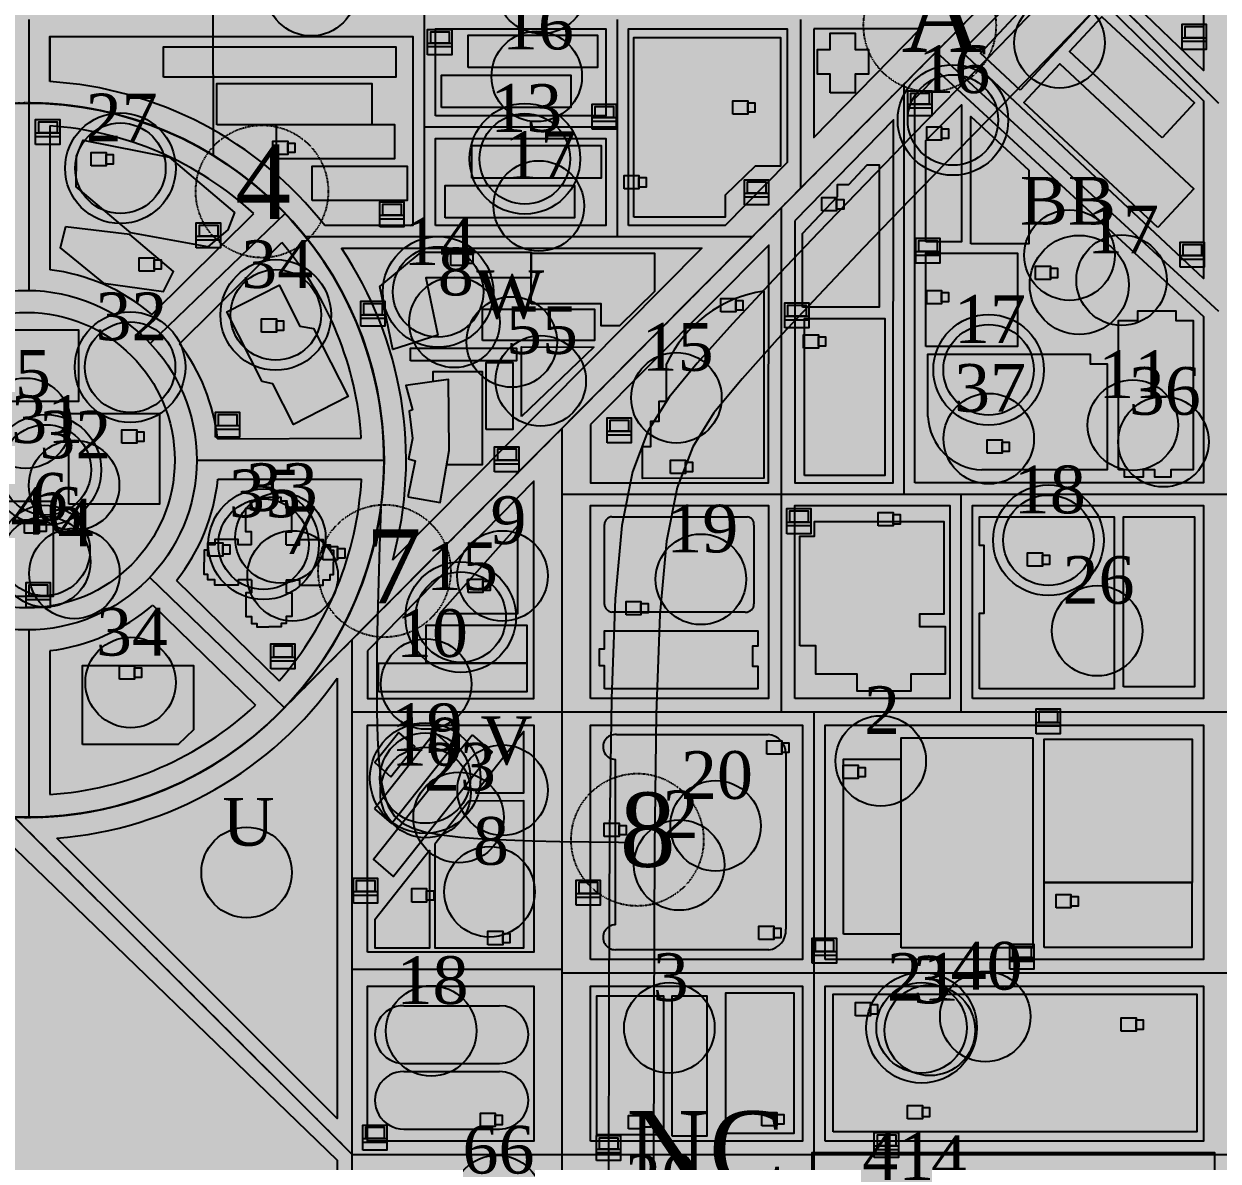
# Model space of a CAD drawing. Extents: x -15732 to 10897, y -24868 to 16165.
# Drawn here: x 903.5 to 1396.1, y 5060.2 to 5529.1 of the extents above; entities that cross this region are included whole.
import ezdxf
from ezdxf.enums import TextEntityAlignment as Align

# ---------------------------------------------------------------- set-up
doc = ezdxf.new("R2010")
doc.units = 0
doc.header["$MEASUREMENT"] = 0
doc.linetypes.add('DOTTED', pattern=[0.005, 0.0025, -0.0025])
for name, color, linetype in [('BLOCKS', 7, 'CONTINUOUS'), ('BLOCKS-OUTLINE', 7, 'CONTINUOUS'), ('BUILDINGS-OUTLINE', 7, 'CONTINUOUS'), ('BUS_RTE-CITY_CENTER', 7, 'CONTINUOUS'), ('BUS_RTE-CITY_CENTER_UPPER_', 7, 'CONTINUOUS'), ('BUS_RTE-CORP_PLAZA_CHARTER', 7, 'CONTINUOUS'), ('BUS_RTE-OLD_DOWNTOWN', 7, 'CONTINUOUS'), ('CAMERAS', 7, 'CONTINUOUS'), ('CLUBS___NIGHT_LIFE', 7, 'CONTINUOUS'), ('COLLEGES___FINE_ARTS', 7, 'CONTINUOUS'), ('DATATERMS', 7, 'CONTINUOUS'), ('DISTRICTS', 7, 'CONTINUOUS'), ('GANGS', 7, 'CONTINUOUS'), ('GANGS-TEXT', 7, 'CONTINUOUS'), ('HOTEL___LODGINGS', 7, 'CONTINUOUS'), ('MAP_BORDER', 7, 'CONTINUOUS'), ('NCART-A', 7, 'CONTINUOUS'), ('NCART-B', 7, 'CONTINUOUS'), ('NCART-C', 7, 'CONTINUOUS'), ('NCART-STATIONS', 7, 'CONTINUOUS'), ('NCPD-TEXT', 7, 'CONTINUOUS'), ('PARKING___AV_FACILITIES', 7, 'CONTINUOUS'), ('PERFORMING_ARTS_SPORTS', 7, 'CONTINUOUS'), ('PUBLIC_SERVICES', 7, 'CONTINUOUS'), ('RESTAURANTS', 7, 'CONTINUOUS'), ('SHOPS___SERVICES', 7, 'CONTINUOUS'), ('STREETS', 7, 'CONTINUOUS')]:
    doc.layers.add(name, color=color, linetype=linetype)
doc.styles.add('TIMES_NEW_ROMAN', font='')
doc.styles.get('TIMES_NEW_ROMAN').set_extended_font_data('Times_New_Roman')

msp = doc.modelspace()

# ---------------------------------------------------------------- linework, layer by layer
at = {"layer": 'BLOCKS', "color": 12, "linetype": 'CONTINUOUS'}
for p, q in [((914.18, 5523.94), (914.18, 5505.29)), ((914.18, 5487.07), (914.18, 5427.75)), ((914.18, 5487.07), (914.18, 5427.75)), ((956.24, 5409.31), (998.38, 5450.89)), ((956.24, 5409.31), (998.38, 5450.89)), ((967.65, 5397.25), (1009.9, 5438.94)), ((967.65, 5397.25), (1009.9, 5438.94)), ((983.41, 5358.06), (1042.69, 5358.31)), ((983.41, 5358.06), (1042.69, 5358.31)), ((983.52, 5341.42), (1042.77, 5341.42)), ((983.52, 5341.42), (1042.77, 5341.42)), ((966.44, 5299.65), (1008.85, 5258.29)), ((966.44, 5299.65), (1008.85, 5258.29)), ((956.66, 5289.49), (999.04, 5248.16)), ((956.66, 5289.49), (999.04, 5248.16)), ((914.18, 5270.69), (914.18, 5211.37)), ((914.18, 5270.69), (914.18, 5211.37))]:
    msp.add_line(p, q, dxfattribs=at)
for points in [[(1152.86, 5445.94), (1152.86, 5527.06), (1218.38, 5527.06), (1218.38, 5471.97), (1192.74, 5445.94)], [(1270.94, 5339.88), (1270.94, 5498.39), (1281.25, 5508.76), (1389.98, 5408.5), (1389.98, 5339.86)]]:
    msp.add_lwpolyline(points, close=True, dxfattribs=at)
for points in [[(914.18, 5505.29), (914.18, 5523.94), (1063.94, 5523.94), (1063.94, 5445.94), (1027.68, 5445.94)], [(914.18, 5505.29), (914.18, 5523.94), (1063.94, 5523.94), (1063.94, 5445.94), (1027.68, 5445.94)], [(1034.49, 5436.58), (1183.15, 5436.58), (1055.67, 5308.07)], [(1034.49, 5436.58), (1183.15, 5436.58), (1055.67, 5308.07)], [(895.71, 5193.13), (1032.74, 5060.62), (1032.74, 4979.5), (625.58, 4979.8), (625.58, 5341.42), (748.66, 5341.42)], [(895.71, 5193.13), (1032.74, 5060.62), (1032.74, 4979.5), (625.58, 4979.8), (625.58, 5341.42), (748.66, 5341.42)], [(1032.74, 5259.31), (1032.74, 5077.78), (917.17, 5193.35)], [(1032.74, 5259.31), (1032.74, 5077.78), (917.17, 5193.35)]]:
    msp.add_lwpolyline(points, dxfattribs=at)
msp.add_circle((904.82, 5349.22), 60.92, dxfattribs=at)
for radius, start, end in [(156.35, 38.2128, 86.5679), (156.35, 38.2128, 86.5679), (138.16, 47.379, 86.1155), (138.16, 47.379, 86.1155), (138.16, 3.7716, 40.4914), (138.16, 3.7716, 40.4914), (156.35, 344.7394, 33.9688), (156.35, 344.7394, 33.9688), (79.08, 49.4453, 83.2029), (79.08, 49.4453, 83.2029), (79.08, 6.4181, 37.3959), (79.08, 6.4181, 37.3959), (79.08, 321.182, 354.3398), (79.08, 321.182, 354.3398), (138.16, 318.8435, 356.7636), (138.16, 318.8435, 356.7636), (79.08, 276.7972, 310.9506), (79.08, 276.7972, 310.9506), (156.35, 274.5289, 324.8993), (156.35, 274.5289, 324.8993), (138.16, 273.8845, 312.9924), (138.16, 273.8845, 312.9924)]:
    msp.add_arc((904.82, 5349.22), radius, start, end, dxfattribs=at)
for points in [[(1335.01, 5562.85), (1389.97, 5618.15), (1335.01, 5562.85), (1389.98, 5509.9)], [(1329.41, 5557.21), (1389.98, 5497.42), (1290.19, 5517.75), (1389.98, 5424.1)], [(1073.3, 5491.18), (1073.3, 5527.06), (1143.5, 5491.18), (1143.5, 5527.06)], [(1229.3, 5527.06), (1229.3, 5482.32), (1229.3, 5527.06), (1273.23, 5527.06)], [(1221.5, 5447.89), (1221.5, 5339.86), (1262.15, 5489.55), (1262.06, 5339.86)], [(1073.3, 5445.94), (1073.3, 5481.82), (1143.5, 5445.94), (1143.5, 5481.82)], [(1137.26, 5363.94), (1137.26, 5339.86), (1210.75, 5437.84), (1210.58, 5339.86)], [(1045.22, 5270.62), (1045.22, 5250.94), (1113.86, 5340.55), (1113.86, 5250.94)], [(1137.26, 5250.94), (1137.26, 5330.5), (1210.58, 5250.94), (1210.58, 5330.5)], [(1221.5, 5250.94), (1221.5, 5330.5), (1285.46, 5250.94), (1285.46, 5330.5)], [(1294.82, 5250.94), (1294.82, 5330.5), (1389.98, 5250.94), (1389.98, 5330.5)], [(1045.22, 5146.42), (1045.22, 5240.02), (1113.86, 5146.42), (1113.86, 5240.02)], [(1137.26, 5143.3), (1137.26, 5240.02), (1224.62, 5143.3), (1224.62, 5240.02)], [(1233.98, 5143.3), (1233.98, 5240.02), (1389.98, 5143.3), (1389.98, 5240.02)], [(1045.22, 5068.42), (1045.22, 5132.38), (1113.86, 5068.42), (1113.86, 5132.38)], [(1137.26, 5068.42), (1137.26, 5132.38), (1224.62, 5068.42), (1224.62, 5132.38)], [(1233.98, 5068.42), (1233.98, 5132.38), (1389.98, 5068.42), (1389.98, 5132.38)]]:
    msp.add_solid(points, dxfattribs=at)
at = {"layer": 'BLOCKS-OUTLINE', "color": 250, "linetype": 'CONTINUOUS'}
msp.add_line((914.18, 5523.94), (914.18, 5505.29), dxfattribs=at)
for points in [[(1335.01, 5562.85), (1389.97, 5618.15), (1389.98, 5509.9)], [(1329.41, 5557.21), (1389.98, 5497.42), (1389.98, 5424.1), (1290.19, 5517.75)], [(1073.3, 5491.18), (1073.3, 5527.06), (1143.5, 5527.06), (1143.5, 5491.18)], [(1152.86, 5445.94), (1152.86, 5527.06), (1218.38, 5527.06), (1218.38, 5471.97), (1192.74, 5445.94)], [(1229.3, 5527.06), (1229.3, 5482.32), (1273.23, 5527.06)], [(1270.94, 5339.88), (1270.94, 5498.39), (1281.25, 5508.76), (1389.98, 5408.5), (1389.98, 5339.86)], [(1221.5, 5447.89), (1221.5, 5339.86), (1262.06, 5339.86), (1262.15, 5489.55)], [(1073.3, 5445.94), (1073.3, 5481.82), (1143.5, 5481.82), (1143.5, 5445.94)], [(1137.26, 5363.94), (1137.26, 5339.86), (1210.58, 5339.86), (1210.75, 5437.84)], [(1045.22, 5270.62), (1045.22, 5250.94), (1113.86, 5250.94), (1113.86, 5340.55)], [(1137.26, 5250.94), (1137.26, 5330.5), (1210.58, 5330.5), (1210.58, 5250.94)], [(1221.5, 5250.94), (1221.5, 5330.5), (1285.46, 5330.5), (1285.46, 5250.94)], [(1294.82, 5250.94), (1294.82, 5330.5), (1389.98, 5330.5), (1389.98, 5250.94)], [(1045.22, 5146.42), (1045.22, 5240.02), (1113.86, 5240.02), (1113.86, 5146.42)], [(1137.26, 5143.3), (1137.26, 5240.02), (1224.62, 5240.02), (1224.62, 5143.3)], [(1233.98, 5143.3), (1233.98, 5240.02), (1389.98, 5240.02), (1389.98, 5143.3)], [(1045.22, 5068.42), (1045.22, 5132.38), (1113.86, 5132.38), (1113.86, 5068.42)], [(1137.26, 5068.42), (1137.26, 5132.38), (1224.62, 5132.38), (1224.62, 5068.42)], [(1233.98, 5068.42), (1233.98, 5132.38), (1389.98, 5132.38), (1389.98, 5068.42)]]:
    msp.add_lwpolyline(points, close=True, dxfattribs=at)
msp.add_circle((904.82, 5349.22), 60.92, dxfattribs=at)
at = {"layer": 'BUILDINGS-OUTLINE', "color": 250, "linetype": 'CONTINUOUS'}
for p, q in [((1147.93, 5236.12), (1210.52, 5236.12)), ((1147.55, 5157.66), (1147.55, 5225.85)), ((1217.77, 5228.43), (1217.77, 5155.85)), ((1210.71, 5147.38), (1147.55, 5147.37))]:
    msp.add_line(p, q, dxfattribs=at)
at = {"layer": 'BUILDINGS-OUTLINE', "color": 7, "linetype": 'CONTINUOUS'}
for p, q in [((1060.23, 5124.32), (1099.72, 5124.32)), ((1060.2, 5100.55), (1099.72, 5100.55)), ((1060.23, 5097.2), (1099.72, 5097.2)), ((1060.2, 5073.43), (1099.72, 5073.43))]:
    msp.add_line(p, q, dxfattribs=at)
at = {"layer": 'BUILDINGS-OUTLINE', "color": 250, "linetype": 'CONTINUOUS'}
for points in [[(1314.38, 5501.79), (1298.06, 5516.96), (1329.16, 5550.39), (1345.48, 5535.22)], [(1372.98, 5482.17), (1334.77, 5517.71), (1348.1, 5532.04), (1386.3, 5496.5)], [(1086.7, 5511.05), (1086.7, 5524.39), (1140.05, 5524.39), (1140.05, 5511.05)], [(1155.04, 5449.46), (1155.04, 5523.5), (1215.64, 5523.5), (1215.64, 5470.48), (1205.19, 5470.48), (1192.77, 5458.53), (1192.77, 5449.46)], [(1236.11, 5500.7), (1236.11, 5508.37), (1230.87, 5508.37), (1230.87, 5518.6), (1236.11, 5518.6), (1236.11, 5525.3), (1246.34, 5525.3), (1246.34, 5518.6), (1251.82, 5518.6), (1251.82, 5508.37), (1246.34, 5508.37), (1246.34, 5500.7)], [(961.18, 5507.13), (961.18, 5519.68), (1056.89, 5519.68), (1056.89, 5507.13)], [(1371.24, 5445.19), (1315.92, 5496.64), (1330.73, 5512.56), (1386.05, 5461.11)], [(1075.72, 5494.58), (1075.72, 5507.92), (1129.07, 5507.92), (1129.07, 5494.58)], [(983.17, 5487.51), (983.17, 5504.45), (1047.07, 5504.45), (1047.07, 5487.51)], [(1275.56, 5439.24), (1275.56, 5481), (1290.21, 5495.73), (1290.21, 5439.24)], [(1007.75, 5473.47), (1007.75, 5487.59), (1056.39, 5487.59), (1056.39, 5473.47)], [(1294.06, 5438.47), (1294.06, 5490.89), (1317.96, 5468.79), (1317.96, 5438.47)], [(925.3, 5474.53), (927.99, 5481.11), (963.42, 5474.16), (990.37, 5451.29), (987.59, 5444.17), (979.44, 5437.17), (947.67, 5442.91), (925.16, 5461.96)], [(1088.27, 5465.55), (1088.27, 5478.89), (1141.62, 5478.89), (1141.62, 5465.55)], [(1022.4, 5456.28), (1022.4, 5470.4), (1061.63, 5470.4), (1061.63, 5456.28)], [(1224.68, 5412.26), (1224.59, 5442.63), (1239.07, 5457.99), (1239.07, 5462.91), (1243.71, 5462.91), (1251.31, 5470.97), (1256.29, 5470.97), (1256.29, 5412.26)], [(1077.29, 5449.08), (1077.29, 5462.41), (1130.64, 5462.41), (1130.64, 5449.08)], [(920.69, 5445.39), (918.43, 5436.76), (936.43, 5422.26), (961.12, 5418.82), (965.24, 5427.06), (947.21, 5442.26)], [(1074.22, 5400.75), (1055.69, 5394.89), (1050.4, 5420.78), (1067.41, 5434.96), (1112.74, 5434.98), (1112.74, 5424.38), (1069.3, 5424.38)], [(1112.69, 5413.62), (1112.69, 5434.6), (1163.57, 5434.6), (1163.55, 5418.72), (1149.22, 5404.56), (1141.59, 5404.56), (1141.62, 5413.62)], [(1275.56, 5396.07), (1275.56, 5434.62), (1313.33, 5434.62), (1313.33, 5396.07)], [(1001.8, 5381.66), (987.22, 5410.42), (1008.76, 5421.34), (1017.29, 5404.5), (1023.02, 5403.53), (1037.26, 5375.44), (1014.71, 5364), (1006.24, 5380.7)], [(1092.62, 5398.63), (1092.62, 5411.48), (1138.93, 5411.48), (1138.93, 5398.63)], [(1354.96, 5345.2), (1354.96, 5406.87), (1362.91, 5406.87), (1362.91, 5410.73), (1378.68, 5410.73), (1378.68, 5406.87), (1385.8, 5406.87), (1385.8, 5345.2), (1376.5, 5345.2), (1376.5, 5342.24), (1369.98, 5342.24), (1369.98, 5345.2), (1365.09, 5345.2), (1365.09, 5342.24), (1357.48, 5342.24), (1357.48, 5345.2)], [(879.45, 5373.45), (879.45, 5402.99), (926.05, 5402.99), (926.05, 5373.45)], [(1225.45, 5342.88), (1225.45, 5407.64), (1258.6, 5407.64), (1258.6, 5342.88)], [(1063, 5390.24), (1063, 5395.34), (1106.67, 5395.34), (1106.67, 5390.24)], [(1108.81, 5367.19), (1108.81, 5395.92), (1138.64, 5395.88)], [(1094.24, 5361.85), (1094.19, 5389.48), (1105.15, 5389.48), (1105.2, 5361.85)], [(1078.95, 5353.2), (1078.66, 5382.53), (1072.27, 5381.61), (1072.27, 5385.82), (1092.5, 5385.82), (1092.5, 5347.26), (1077.9, 5347.26)], [(1061.93, 5334.09), (1075.15, 5331.79), (1078.95, 5353.2), (1078.66, 5382.53), (1061.02, 5379.99), (1063.83, 5369.97), (1062.4, 5369.43), (1063.85, 5358.1), (1062.13, 5349.75), (1064.87, 5348.93)], [(922.11, 5331.12), (922.11, 5368.53), (959.52, 5368.53), (959.52, 5331.12)], [(887.44, 5293.02), (887.44, 5332.31), (915.6, 5332.31), (915.6, 5293.02)], [(1297.63, 5255), (1297.63, 5286.16), (1299.62, 5286.16), (1299.62, 5314.05), (1297.63, 5314.05), (1297.63, 5325.92), (1353.14, 5325.92), (1353.14, 5255)], [(1356.99, 5255.77), (1356.99, 5325.92), (1386.28, 5325.92), (1386.28, 5255.77)], [(1074.94, 5285.9), (1107.1, 5321.99), (1107.1, 5285.9)], [(1223.57, 5272.65), (1223.57, 5317.95), (1229.61, 5317.95), (1229.61, 5323.99), (1282.97, 5323.99), (1282.97, 5285.74), (1272.9, 5285.74), (1272.9, 5280.7), (1283.47, 5280.7), (1283.47, 5261.07), (1269.37, 5261.07), (1269.37, 5254.02), (1247.23, 5254.02), (1247.23, 5261.07), (1230.11, 5261.07), (1230.11, 5272.65)], [(1069.44, 5265.5), (1069.44, 5281.19), (1111.02, 5281.19), (1111.02, 5265.5)], [(1142.97, 5255), (1142.97, 5264.43), (1140.88, 5264.43), (1140.88, 5271.4), (1142.97, 5271.4), (1142.97, 5278.9), (1206.18, 5278.9), (1206.18, 5272.58), (1204.02, 5272.58), (1204.02, 5264.32), (1206.18, 5264.32), (1206.18, 5255)], [(1049.83, 5253.73), (1049.83, 5265.5), (1111.02, 5265.5), (1111.02, 5253.73)], [(927.64, 5232.06), (927.64, 5264.64), (973.53, 5264.64), (973.53, 5238.02), (967.15, 5232.06)], [(1088.43, 5236.01), (1096.64, 5228.81), (1055.96, 5177.56), (1047.76, 5184.76)], [(1048.15, 5205.52), (1055.09, 5199.43), (1080, 5230.81), (1073.05, 5236.91)], [(1054.87, 5218.74), (1064.78, 5231.23), (1058.2, 5237.01), (1048.29, 5224.52)], [(1089.75, 5212.02), (1109.73, 5212.02), (1109.73, 5237.34)], [(1265.31, 5148.15), (1265.31, 5234.79), (1319.69, 5234.79), (1319.69, 5148.15)], [(1324.29, 5175.08), (1324.29, 5234.2), (1385.41, 5234.2), (1385.41, 5175.08)], [(1241.51, 5153.8), (1241.51, 5225.94), (1265.27, 5225.94), (1265.27, 5153.8)], [(1073, 5190.93), (1073, 5148.15), (1109.73, 5148.15), (1109.73, 5208.73), (1087.04, 5208.7)], [(1071, 5188.4), (1048.22, 5159.7), (1048.22, 5148.15), (1071, 5148.15)], [(1324.29, 5148.3), (1324.29, 5175.08), (1385.2, 5175.08), (1385.2, 5148.3)], [(1139.83, 5071.07), (1139.83, 5128.43), (1167.32, 5128.43), (1167.32, 5071.07)], [(1170.9, 5070.47), (1170.9, 5128.43), (1185.24, 5128.43), (1185.24, 5070.47)], [(1193.01, 5071.67), (1193.01, 5129.63), (1221.09, 5129.63), (1221.09, 5071.67)], [(1237.23, 5072.27), (1237.23, 5129.03), (1387.21, 5129.03), (1387.21, 5072.27)]]:
    msp.add_lwpolyline(points, close=True, dxfattribs=at)
at = {"layer": 'BUILDINGS-OUTLINE', "color": 253, "linetype": 'CONTINUOUS'}
for points in [[(1208.71, 5418.93), (1208.71, 5418.93), (1208.71, 5341.85), (1158.6, 5341.73), (1158.6, 5354.84), (1162.07, 5354.84), (1162.07, 5365.33), (1165.49, 5365.33), (1165.49, 5373.6), (1168.62, 5373.6), (1168.62, 5388.88)], [(1276.33, 5367.24), (1276.33, 5392.99), (1343.35, 5392.99), (1343.35, 5388.98), (1350.34, 5388.98), (1350.34, 5345.2), (1298.59, 5345.2)], [(997.39, 5314.32), (997.39, 5319.74), (995.13, 5319.74), (995.13, 5329.49), (997.39, 5329.49), (997.39, 5332.38), (999.56, 5332.38), (999.56, 5333.83), (1004.57, 5333.83)], [(1011.75, 5314.32), (1011.75, 5319.74), (1014.01, 5319.74), (1014.01, 5329.49), (1011.75, 5329.49), (1011.75, 5332.38), (1009.58, 5332.38), (1009.58, 5333.83), (1004.57, 5333.83)], [(997.39, 5314.32), (991.97, 5314.32), (991.97, 5316.58), (982.22, 5316.58), (982.22, 5314.32), (979.33, 5314.32), (979.33, 5312.15), (977.89, 5312.15), (977.89, 5307.14)], [(1011.75, 5314.32), (1017.17, 5314.31), (1017.17, 5316.57), (1026.93, 5316.57), (1026.92, 5314.31), (1029.81, 5314.31), (1029.81, 5312.14), (1031.26, 5312.14), (1031.26, 5307.13)], [(997.39, 5299.96), (991.97, 5299.96), (991.97, 5297.7), (982.22, 5297.7), (982.22, 5299.96), (979.33, 5299.96), (979.33, 5302.13), (977.89, 5302.13), (977.89, 5307.14)], [(1011.75, 5299.96), (1017.16, 5299.96), (1017.16, 5297.7), (1026.92, 5297.69), (1026.92, 5299.95), (1029.81, 5299.95), (1029.81, 5302.12), (1031.25, 5302.11), (1031.26, 5307.13)], [(997.39, 5299.96), (997.39, 5294.55), (995.13, 5294.55), (995.13, 5284.79), (997.39, 5284.79), (997.39, 5281.9), (999.56, 5281.9), (999.56, 5280.46), (1004.57, 5280.46)], [(1011.75, 5299.96), (1011.75, 5294.55), (1014.01, 5294.55), (1014.01, 5284.79), (1011.75, 5284.79), (1011.75, 5281.9), (1009.58, 5281.9), (1009.58, 5280.46), (1004.57, 5280.46)]]:
    msp.add_lwpolyline(points, dxfattribs=at)
at = {"layer": 'BUILDINGS-OUTLINE', "color": 250, "linetype": 'CONTINUOUS'}
for points in [[(1146.08, 5325.92), (1201.95, 5325.92)], [(1142.97, 5289.77), (1142.97, 5322.75)], [(1204.64, 5322.47), (1204.64, 5290.06)], [(1201.05, 5286.61), (1146.02, 5286.61)]]:
    msp.add_lwpolyline(points, dxfattribs=at)
msp.add_circle((1338.77, 5421.51), 20.41, dxfattribs=at)
at = {"layer": 'BUILDINGS-OUTLINE', "color": 253, "linetype": 'CONTINUOUS'}
for centre, radius, start, end in [((1216.3, 5367.06), 52.43, 98.3254, 155.4081), ((1299.5, 5368.37), 23.19, 182.8067, 267.7586)]:
    msp.add_arc(centre, radius, start, end, dxfattribs=at)
at = {"layer": 'BUILDINGS-OUTLINE', "color": 250, "linetype": 'CONTINUOUS'}
for centre, radius, start, end in [((1146.32, 5322.57), 3.36, 94.1999, 177.0017), ((1201.5, 5322.8), 3.15, 353.9739, 81.7875), ((1146.28, 5289.92), 3.32, 182.6056, 265.3664), ((1201.37, 5289.86), 3.27, 264.3475, 3.5444), ((1147.53, 5231), 5.14, 85.5552, 270.1607), ((1209.9, 5228.27), 7.88, 1.1632, 85.5124), ((1147.53, 5152.52), 5.14, 89.8393, 270.1607), ((1209.93, 5155.22), 7.88, 275.725, 4.5881)]:
    msp.add_arc(centre, radius, start, end, dxfattribs=at)
at = {"layer": 'BUILDINGS-OUTLINE', "color": 7, "linetype": 'CONTINUOUS'}
for centre, start, end in [((1060.22, 5112.44), 89.9426, 269.9426), ((1099.7, 5112.44), 270.0574, 89.9426), ((1060.22, 5085.32), 89.9426, 269.9426), ((1099.7, 5085.32), 270.0574, 89.9426)]:
    msp.add_arc(centre, 11.89, start, end, dxfattribs=at)
at = {"layer": 'BUS_RTE-CITY_CENTER', "color": 232, "linetype": 'DOTTED'}
for p, q in [((905.6, 5530.96), (905.6, 5496.47)), ((1148.18, 5530.96), (1148.18, 5441.26)), ((1203.93, 5441.26), (1216.04, 5453.45)), ((1216.04, 5245.48), (1216.04, 5453.45)), ((1203.93, 5441.26), (1148.18, 5441.26)), ((1125.56, 4974.04), (1125.56, 5245.48)), ((1125.56, 5245.48), (1216.04, 5245.48))]:
    msp.add_line(p, q, dxfattribs=at)
msp.add_arc((904.82, 5349.22), 147.25, 89.6965, 180, dxfattribs=at)
at = {"layer": 'BUS_RTE-CITY_CENTER_UPPER_', "color": 52, "linetype": 'DOTTED'}
for p, q in [((1327.06, 5565.15), (1396.22, 5496.4)), ((905.6, 5530.96), (905.6, 5496.47)), ((1009.26, 5245.41), (1125.56, 5362.42)), ((1125.56, 5335.18), (1125.56, 5362.42)), ((1125.56, 5335.18), (1552.22, 5335.18))]:
    msp.add_line(p, q, dxfattribs=at)
for start, end in [(310.346, 89.6965), (255.1231, 307.3361)]:
    msp.add_arc((904.82, 5349.22), 147.25, start, end, dxfattribs=at)
at = {"layer": 'BUS_RTE-CORP_PLAZA_CHARTER', "color": 202, "linetype": 'DOTTED'}
for p, q in [((1009.26, 5245.41), (1038.98, 5275.31)), ((1038.98, 4907.74), (1038.98, 5275.31)), ((1038.98, 5245.48), (1716.02, 5245.48)), ((899.56, 5202.06), (1038.98, 5062.96)), ((1038.98, 5062.96), (1677.72, 5062.96))]:
    msp.add_line(p, q, dxfattribs=at)
msp.add_arc((904.82, 5349.22), 147.25, 309.0785, 267.9502, dxfattribs=at)
at = {"layer": 'BUS_RTE-OLD_DOWNTOWN', "color": 32, "linetype": 'DOTTED'}
for p, q in [((1125.56, 5362.42), (1396.22, 5634.73)), ((1125.56, 4907.74), (1125.56, 5362.42))]:
    msp.add_line(p, q, dxfattribs=at)
at = {"layer": 'CAMERAS', "color": 12, "linetype": 'CONTINUOUS'}
for points in [[(1195.98, 5491.93), (1195.98, 5497.43), (1202.13, 5497.43), (1202.13, 5491.93)], [(1202.13, 5492.67), (1202.13, 5496.59), (1205.04, 5496.59), (1205.04, 5492.67)], [(1275.86, 5481.11), (1275.86, 5486.62), (1282, 5486.62), (1282, 5481.11)], [(1282, 5481.85), (1282, 5485.77), (1284.91, 5485.77), (1284.91, 5481.85)], [(1006.27, 5475.3), (1006.27, 5480.81), (1012.41, 5480.81), (1012.41, 5475.3)], [(1012.41, 5476.04), (1012.41, 5479.96), (1015.32, 5479.96), (1015.32, 5476.04)], [(931.34, 5470.57), (931.34, 5476.07), (937.49, 5476.07), (937.49, 5470.57)], [(937.49, 5471.31), (937.49, 5475.23), (940.4, 5475.23), (940.4, 5471.31)], [(1151.06, 5461.04), (1151.06, 5466.55), (1157.2, 5466.55), (1157.2, 5461.04)], [(1157.2, 5461.79), (1157.2, 5465.7), (1160.11, 5465.7), (1160.11, 5461.79)], [(1232.59, 5451.99), (1232.59, 5457.5), (1238.73, 5457.5), (1238.73, 5451.99)], [(1238.73, 5452.73), (1238.73, 5456.65), (1241.65, 5456.65), (1241.65, 5452.73)], [(951.06, 5427.19), (951.06, 5432.69), (957.2, 5432.69), (957.2, 5427.19)], [(1079.62, 5429.55), (1079.62, 5435.06), (1085.76, 5435.06), (1085.76, 5429.55)], [(1085.76, 5430.3), (1085.76, 5434.21), (1088.67, 5434.21), (1088.67, 5430.3)], [(957.2, 5427.93), (957.2, 5431.85), (960.11, 5431.85), (960.11, 5427.93)], [(1320.79, 5423.7), (1320.79, 5429.21), (1326.93, 5429.21), (1326.93, 5423.7)], [(1326.93, 5424.44), (1326.93, 5428.36), (1329.84, 5428.36), (1329.84, 5424.44)], [(1275.86, 5413.72), (1275.86, 5419.22), (1282, 5419.22), (1282, 5413.72)], [(1282, 5414.46), (1282, 5418.38), (1284.91, 5418.38), (1284.91, 5414.46)], [(1190.99, 5410.39), (1190.99, 5415.9), (1197.13, 5415.9), (1197.13, 5410.39)], [(1197.13, 5411.13), (1197.13, 5415.05), (1200.05, 5415.05), (1200.05, 5411.13)], [(1001.54, 5401.95), (1001.54, 5407.46), (1007.68, 5407.46), (1007.68, 5401.95)], [(1007.68, 5402.69), (1007.68, 5406.61), (1010.59, 5406.61), (1010.59, 5402.69)], [(1225.11, 5395.41), (1225.11, 5400.92), (1231.25, 5400.92), (1231.25, 5395.41)], [(1231.25, 5396.16), (1231.25, 5400.07), (1234.16, 5400.07), (1234.16, 5396.16)], [(943.96, 5356.2), (943.96, 5361.71), (950.1, 5361.71), (950.1, 5356.2)], [(950.1, 5356.95), (950.1, 5360.86), (953.02, 5360.86), (953.02, 5356.95)], [(1300.82, 5352.05), (1300.82, 5357.56), (1306.96, 5357.56), (1306.96, 5352.05)], [(1306.96, 5352.79), (1306.96, 5356.71), (1309.87, 5356.71), (1309.87, 5352.79)], [(1170.19, 5343.73), (1170.19, 5349.24), (1176.33, 5349.24), (1176.33, 5343.73)], [(1176.33, 5344.47), (1176.33, 5348.39), (1179.25, 5348.39), (1179.25, 5344.47)], [(903.74, 5319.14), (903.74, 5324.64), (909.88, 5324.64), (909.88, 5319.14)], [(1255.89, 5322.1), (1255.89, 5327.61), (1262.03, 5327.61), (1262.03, 5322.1)], [(1262.03, 5322.84), (1262.03, 5326.76), (1264.94, 5326.76), (1264.94, 5322.84)], [(909.88, 5319.88), (909.88, 5323.79), (912.79, 5323.79), (912.79, 5319.88)], [(979.46, 5309.67), (979.46, 5315.18), (985.6, 5315.18), (985.6, 5309.67)], [(985.6, 5310.41), (985.6, 5314.33), (988.51, 5314.33), (988.51, 5310.41)], [(1026.78, 5308.09), (1026.78, 5313.6), (1032.92, 5313.6), (1032.92, 5308.09)], [(1032.92, 5308.83), (1032.92, 5312.75), (1035.83, 5312.75), (1035.83, 5308.83)], [(1317.46, 5305.46), (1317.46, 5310.96), (1323.6, 5310.96), (1323.6, 5305.46)], [(1323.6, 5306.2), (1323.6, 5310.12), (1326.51, 5310.12), (1326.51, 5306.2)], [(1086.72, 5294.69), (1086.72, 5300.19), (1092.86, 5300.19), (1092.86, 5294.69)], [(1092.86, 5295.43), (1092.86, 5299.34), (1095.77, 5299.34), (1095.77, 5295.43)], [(1151.89, 5285.49), (1151.89, 5291), (1158.03, 5291), (1158.03, 5285.49)], [(1158.03, 5286.23), (1158.03, 5290.15), (1160.94, 5290.15), (1160.94, 5286.23)], [(943.03, 5258.94), (943.03, 5264.45), (949.17, 5264.45), (949.17, 5258.94)], [(949.17, 5259.68), (949.17, 5263.6), (952.08, 5263.6), (952.08, 5259.68)], [(1209.99, 5228.01), (1209.99, 5233.52), (1216.13, 5233.52), (1216.13, 5228.01)], [(1216.13, 5228.75), (1216.13, 5232.67), (1219.05, 5232.67), (1219.05, 5228.75)], [(1241.48, 5217.93), (1241.48, 5223.44), (1247.62, 5223.44), (1247.62, 5217.93)], [(1247.62, 5218.68), (1247.62, 5222.59), (1250.53, 5222.59), (1250.53, 5218.68)], [(1142.82, 5194.01), (1142.82, 5199.51), (1148.97, 5199.51), (1148.97, 5194.01)], [(1148.97, 5194.75), (1148.97, 5198.66), (1151.88, 5198.66), (1151.88, 5194.75)], [(1063.48, 5167.07), (1063.48, 5172.58), (1069.63, 5172.58), (1069.63, 5167.07)], [(1069.63, 5167.81), (1069.63, 5171.73), (1072.54, 5171.73), (1072.54, 5167.81)], [(1329.22, 5164.62), (1329.22, 5170.12), (1335.36, 5170.12), (1335.36, 5164.62)], [(1335.36, 5165.36), (1335.36, 5169.28), (1338.27, 5169.28), (1338.27, 5165.36)], [(1206.63, 5151.6), (1206.63, 5157.11), (1212.78, 5157.11), (1212.78, 5151.6)], [(1094.86, 5149.47), (1094.86, 5154.98), (1101, 5154.98), (1101, 5149.47)], [(1101, 5150.21), (1101, 5154.13), (1103.91, 5154.13), (1103.91, 5150.21)], [(1212.78, 5152.35), (1212.78, 5156.26), (1215.69, 5156.26), (1215.69, 5152.35)], [(1246.52, 5120.12), (1246.52, 5125.62), (1252.66, 5125.62), (1252.66, 5120.12)], [(1252.66, 5120.86), (1252.66, 5124.78), (1255.57, 5124.78), (1255.57, 5120.86)], [(1356.09, 5113.82), (1356.09, 5119.33), (1362.23, 5119.33), (1362.23, 5113.82)], [(1362.23, 5114.56), (1362.23, 5118.48), (1365.14, 5118.48), (1365.14, 5114.56)], [(1267.93, 5077.72), (1267.93, 5083.22), (1274.07, 5083.22), (1274.07, 5077.72)], [(1091.8, 5074.48), (1091.8, 5079.98), (1097.94, 5079.98), (1097.94, 5074.48)], [(1097.94, 5075.22), (1097.94, 5079.14), (1100.85, 5079.14), (1100.85, 5075.22)], [(1152.9, 5073.52), (1152.9, 5079.03), (1159.04, 5079.03), (1159.04, 5073.52)], [(1159.04, 5074.26), (1159.04, 5078.18), (1161.95, 5078.18), (1161.95, 5074.26)], [(1207.89, 5074.78), (1207.89, 5080.29), (1214.04, 5080.29), (1214.04, 5074.78)], [(1214.04, 5075.52), (1214.04, 5079.44), (1216.95, 5079.44), (1216.95, 5075.52)], [(1274.07, 5078.46), (1274.07, 5082.38), (1276.98, 5082.38), (1276.98, 5078.46)]]:
    msp.add_lwpolyline(points, close=True, dxfattribs=at)
at = {"layer": 'CLUBS___NIGHT_LIFE', "color": 7, "linetype": 'CONTINUOUS'}
for centre in [(1330.66, 5521.31), (1356.25, 5423.44), (1173.81, 5182.31)]:
    msp.add_circle(centre, 18.66, dxfattribs=at)
at = {"layer": 'COLLEGES___FINE_ARTS', "color": 7, "linetype": 'CONTINUOUS'}
for centre in [(904.25, 5364.43), (912.11, 5311.99), (1014.38, 5301.5), (1100.92, 5301.5), (1069.45, 5256.92)]:
    msp.add_circle(centre, 18.66, dxfattribs=at)
at = {"layer": 'DATATERMS', "color": 82, "linetype": 'CONTINUOUS'}
for p, q in [((1070.04, 5521.2), (1080, 5521.2)), ((1381.2, 5523.4), (1391.16, 5523.4)), ((1381.2, 5521.92), (1391.16, 5521.92)), ((1070.04, 5519.72), (1080, 5519.72)), ((1268.05, 5495.94), (1278, 5495.94)), ((1268.05, 5494.46), (1278, 5494.46)), ((1137.87, 5490.44), (1147.83, 5490.44)), ((1137.87, 5488.96), (1147.83, 5488.96)), ((908.36, 5484.13), (918.31, 5484.13)), ((908.36, 5482.65), (918.31, 5482.65)), ((1200.66, 5459.33), (1210.61, 5459.33)), ((1200.66, 5457.86), (1210.61, 5457.86)), ((1050.33, 5450.22), (1060.28, 5450.22)), ((1050.33, 5448.74), (1060.28, 5448.74)), ((974.61, 5441.54), (984.56, 5441.54)), ((974.61, 5440.06), (984.56, 5440.06)), ((1271.38, 5435.21), (1281.33, 5435.21)), ((1271.38, 5433.73), (1281.33, 5433.73)), ((1380.37, 5433.54), (1390.32, 5433.54)), ((1380.37, 5432.06), (1390.32, 5432.06)), ((1042.44, 5409.2), (1052.39, 5409.2)), ((1217.3, 5408.58), (1227.25, 5408.58)), ((1042.44, 5407.72), (1052.39, 5407.72)), ((1217.3, 5407.1), (1227.25, 5407.1)), ((982.5, 5363.46), (992.45, 5363.46)), ((982.5, 5361.98), (992.45, 5361.98)), ((1144.08, 5361.16), (1154.03, 5361.16)), ((1144.08, 5359.68), (1154.03, 5359.68)), ((1097.65, 5349.26), (1107.6, 5349.26)), ((1097.65, 5347.78), (1107.6, 5347.78)), ((1218.13, 5323.72), (1228.08, 5323.72)), ((1218.13, 5322.24), (1228.08, 5322.24)), ((904.42, 5293.26), (914.37, 5293.26)), ((904.42, 5291.78), (914.37, 5291.78)), ((1005.37, 5268.02), (1015.32, 5268.02)), ((1005.37, 5266.55), (1015.32, 5266.55)), ((1321.01, 5241.14), (1330.96, 5241.14)), ((1321.01, 5239.66), (1330.96, 5239.66)), ((1039.43, 5171.38), (1049.38, 5171.38)), ((1039.43, 5169.9), (1049.38, 5169.9)), ((1131.26, 5170.61), (1141.21, 5170.61)), ((1131.26, 5169.13), (1141.21, 5169.13)), ((1228.65, 5146.68), (1238.61, 5146.68)), ((1228.65, 5145.2), (1238.61, 5145.2)), ((1310.1, 5144.16), (1320.05, 5144.16)), ((1310.1, 5142.69), (1320.05, 5142.69)), ((1043.26, 5069.6), (1053.21, 5069.6)), ((1043.26, 5068.12), (1053.21, 5068.12)), ((1139.65, 5065.24), (1149.61, 5065.24)), ((1139.65, 5063.76), (1149.61, 5063.76)), ((1254.26, 5066.5), (1264.21, 5066.5)), ((1254.26, 5065.02), (1264.21, 5065.02))]:
    msp.add_line(p, q, dxfattribs=at)
for points in [[(1070.04, 5516.4), (1070.04, 5526.72), (1080, 5526.72), (1080, 5516.4)], [(1381.2, 5518.6), (1381.2, 5528.92), (1391.16, 5528.92), (1391.16, 5518.6)], [(1382.49, 5523.39), (1382.49, 5528), (1390.05, 5528), (1390.05, 5523.39)], [(1071.33, 5521.2), (1071.33, 5525.8), (1078.89, 5525.8), (1078.89, 5521.2)], [(1268.05, 5491.15), (1268.05, 5501.47), (1278, 5501.47), (1278, 5491.15)], [(1269.34, 5495.94), (1269.34, 5500.55), (1276.9, 5500.55), (1276.9, 5495.94)], [(1137.87, 5485.64), (1137.87, 5495.96), (1147.83, 5495.96), (1147.83, 5485.64)], [(1139.16, 5490.44), (1139.16, 5495.04), (1146.72, 5495.04), (1146.72, 5490.44)], [(908.36, 5479.33), (908.36, 5489.66), (918.31, 5489.66), (918.31, 5479.33)], [(909.65, 5484.13), (909.65, 5488.73), (917.21, 5488.73), (917.21, 5484.13)], [(1200.66, 5454.54), (1200.66, 5464.86), (1210.61, 5464.86), (1210.61, 5454.54)], [(1201.95, 5459.33), (1201.95, 5463.94), (1209.5, 5463.94), (1209.5, 5459.33)], [(1050.33, 5445.42), (1050.33, 5455.74), (1060.28, 5455.74), (1060.28, 5445.42)], [(1051.62, 5450.21), (1051.62, 5454.82), (1059.17, 5454.82), (1059.17, 5450.21)], [(974.61, 5436.74), (974.61, 5447.06), (984.56, 5447.06), (984.56, 5436.74)], [(975.9, 5441.54), (975.9, 5446.14), (983.46, 5446.14), (983.46, 5441.54)], [(1271.38, 5430.41), (1271.38, 5440.73), (1281.33, 5440.73), (1281.33, 5430.41)], [(1272.67, 5435.2), (1272.67, 5439.81), (1280.22, 5439.81), (1280.22, 5435.2)], [(1380.37, 5428.75), (1380.37, 5439.07), (1390.32, 5439.07), (1390.32, 5428.75)], [(1381.66, 5433.54), (1381.66, 5438.15), (1389.22, 5438.15), (1389.22, 5433.54)], [(1042.44, 5404.41), (1042.44, 5414.73), (1052.39, 5414.73), (1052.39, 5404.41)], [(1043.73, 5409.2), (1043.73, 5413.81), (1051.29, 5413.81), (1051.29, 5409.2)], [(1217.3, 5403.79), (1217.3, 5414.11), (1227.25, 5414.11), (1227.25, 5403.79)], [(1218.59, 5408.58), (1218.59, 5413.19), (1226.14, 5413.19), (1226.14, 5408.58)], [(982.5, 5358.66), (982.5, 5368.98), (992.45, 5368.98), (992.45, 5358.66)], [(983.79, 5363.45), (983.79, 5368.06), (991.34, 5368.06), (991.34, 5363.45)], [(1144.08, 5356.36), (1144.08, 5366.68), (1154.03, 5366.68), (1154.03, 5356.36)], [(1145.37, 5361.15), (1145.37, 5365.76), (1152.93, 5365.76), (1152.93, 5361.15)], [(1097.65, 5344.46), (1097.65, 5354.79), (1107.6, 5354.79), (1107.6, 5344.46)], [(1098.94, 5349.26), (1098.94, 5353.86), (1106.5, 5353.86), (1106.5, 5349.26)], [(1218.13, 5318.92), (1218.13, 5329.24), (1228.08, 5329.24), (1228.08, 5318.92)], [(1219.42, 5323.71), (1219.42, 5328.32), (1226.98, 5328.32), (1226.98, 5323.71)], [(904.42, 5288.47), (904.42, 5298.79), (914.37, 5298.79), (914.37, 5288.47)], [(905.71, 5293.26), (905.71, 5297.87), (913.26, 5297.87), (913.26, 5293.26)], [(1005.37, 5263.23), (1005.37, 5273.55), (1015.32, 5273.55), (1015.32, 5263.23)], [(1006.66, 5268.02), (1006.66, 5272.63), (1014.22, 5272.63), (1014.22, 5268.02)], [(1321.01, 5236.34), (1321.01, 5246.66), (1330.96, 5246.66), (1330.96, 5236.34)], [(1322.3, 5241.14), (1322.3, 5245.74), (1329.86, 5245.74), (1329.86, 5241.14)], [(1039.43, 5166.58), (1039.43, 5176.9), (1049.38, 5176.9), (1049.38, 5166.58)], [(1040.72, 5171.37), (1040.72, 5175.98), (1048.28, 5175.98), (1048.28, 5171.37)], [(1131.26, 5165.82), (1131.26, 5176.14), (1141.21, 5176.14), (1141.21, 5165.82)], [(1132.55, 5170.61), (1132.55, 5175.22), (1140.1, 5175.22), (1140.1, 5170.61)], [(1228.65, 5141.89), (1228.65, 5152.21), (1238.61, 5152.21), (1238.61, 5141.89)], [(1229.94, 5146.68), (1229.94, 5151.29), (1237.5, 5151.29), (1237.5, 5146.68)], [(1310.1, 5139.37), (1310.1, 5149.69), (1320.05, 5149.69), (1320.05, 5139.37)], [(1311.39, 5144.16), (1311.39, 5148.77), (1318.94, 5148.77), (1318.94, 5144.16)], [(1043.26, 5064.81), (1043.26, 5075.13), (1053.21, 5075.13), (1053.21, 5064.81)], [(1044.55, 5069.6), (1044.55, 5074.21), (1052.1, 5074.21), (1052.1, 5069.6)], [(1139.65, 5060.44), (1139.65, 5070.76), (1149.61, 5070.76), (1149.61, 5060.44)], [(1140.94, 5065.24), (1140.94, 5069.84), (1148.5, 5069.84), (1148.5, 5065.24)], [(1254.26, 5061.7), (1254.26, 5072.02), (1264.21, 5072.02), (1264.21, 5061.7)], [(1255.55, 5066.5), (1255.55, 5071.1), (1263.11, 5071.1), (1263.11, 5066.5)]]:
    msp.add_lwpolyline(points, close=True, dxfattribs=at)
at = {"layer": 'DISTRICTS', "color": 8, "linetype": 'CONTINUOUS'}
msp.add_line((905.6, 5530.96), (905.6, 5496.47), dxfattribs=at)
at = {"layer": 'DISTRICTS', "color": 254, "linetype": 'CONTINUOUS'}
for p, q in [((905.6, 5530.96), (905.6, 5496.47)), ((1148.18, 5530.96), (1148.18, 5441.26)), ((1009.26, 5245.41), (1203.93, 5441.26)), ((1203.93, 5441.26), (1148.18, 5441.26))]:
    msp.add_line(p, q, dxfattribs=at)
at = {"layer": 'DISTRICTS', "color": 201, "linetype": 'CONTINUOUS'}
for p, q in [((1148.18, 5530.96), (1148.18, 5441.26)), ((1125.56, 5362.42), (1203.93, 5441.26)), ((1203.93, 5441.26), (1148.18, 5441.26)), ((1125.56, 5245.48), (1125.56, 5362.42)), ((1125.56, 5245.48), (1396.22, 5245.48))]:
    msp.add_line(p, q, dxfattribs=at)
at = {"layer": 'DISTRICTS', "color": 7, "linetype": 'CONTINUOUS'}
for p, q in [((1038.98, 5275.31), (1125.56, 5362.42)), ((1125.56, 5245.48), (1125.56, 5362.42)), ((1038.98, 5245.48), (1038.98, 5275.31)), ((1038.98, 5245.48), (1125.56, 5245.48))]:
    msp.add_line(p, q, dxfattribs=at)
at = {"layer": 'DISTRICTS', "color": 21, "linetype": 'CONTINUOUS'}
for p, q in [((1009.26, 5245.41), (1038.98, 5275.31)), ((1038.98, 5245.48), (1038.98, 5275.31)), ((1038.98, 5245.48), (1229.3, 5245.48)), ((1229.3, 5245.48), (1229.3, 4907.65))]:
    msp.add_line(p, q, dxfattribs=at)
at = {"layer": 'DISTRICTS', "color": 112, "linetype": 'CONTINUOUS'}
for q in [(1396.22, 5245.48), (1229.3, 4907.65)]:
    msp.add_line((1229.3, 5245.48), q, dxfattribs=at)
at = {"layer": 'DISTRICTS', "color": 8, "linetype": 'CONTINUOUS'}
msp.add_arc((904.82, 5349.22), 147.25, 180, 89.6965, dxfattribs=at)
at = {"layer": 'DISTRICTS', "color": 254, "linetype": 'CONTINUOUS'}
msp.add_arc((904.82, 5349.22), 147.25, 315.1741, 89.6965, dxfattribs=at)
at = {"layer": 'DISTRICTS', "color": 21, "linetype": 'CONTINUOUS'}
msp.add_arc((904.82, 5349.22), 147.25, 266.7449, 315.895, dxfattribs=at)
at = {"layer": 'GANGS', "color": 9, "linetype": 'CONTINUOUS'}
msp.add_lwpolyline([(1034.49, 5436.58), (1183.15, 5436.58), (1055.67, 5308.07)], dxfattribs=at)
at = {"layer": 'GANGS', "color": 52, "linetype": 'CONTINUOUS'}
msp.add_lwpolyline([(1032.74, 5259.31), (1032.74, 5077.78), (917.17, 5193.35)], dxfattribs=at)
at = {"layer": 'GANGS', "color": 112, "linetype": 'CONTINUOUS'}
msp.add_lwpolyline([(1131.18, 4975.47), (1131.18, 4911.91), (1394.64, 4911.91), (1394.64, 5063.63), (1228.56, 5063.63), (1228.56, 4975.47)], close=True, dxfattribs=at)
at = {"layer": 'GANGS', "color": 9, "linetype": 'CONTINUOUS'}
msp.add_arc((904.82, 5349.22), 156.35, 344.7394, 33.9688, dxfattribs=at)
at = {"layer": 'GANGS', "color": 52, "linetype": 'CONTINUOUS'}
msp.add_arc((904.82, 5349.22), 156.35, 274.5289, 324.8993, dxfattribs=at)
at = {"layer": 'GANGS', "color": 9, "linetype": 'CONTINUOUS'}
msp.add_solid([(1268.39, 5505.22), (1268.36, 5334.7), (1395.89, 5626.34), (1395.89, 5334.7)], dxfattribs=at)
at = {"layer": 'GANGS', "color": 112, "linetype": 'CONTINUOUS'}
msp.add_solid([(1038.91, 5162.05), (1038.91, 5262.51), (1159.88, 5162.05), (1159.88, 5262.51)], dxfattribs=at)
at = {"layer": 'GANGS-TEXT', "color": 7, "linetype": 'CONTINUOUS'}
for centre in [(1334.77, 5433.77), (1104.75, 5397.95), (1100.97, 5213.18), (995.39, 5179.24)]:
    msp.add_circle(centre, 18.66, dxfattribs=at)
at = {"layer": 'HOTEL___LODGINGS', "color": 7, "linetype": 'CONTINUOUS'}
for centre in [(1081.13, 5406.04), (1172.62, 5374.96), (1360.91, 5363.67), (1071.5, 5113.91), (1277.19, 5114.17)]:
    msp.add_circle(centre, 18.66, dxfattribs=at)
at = {"layer": 'MAP_BORDER', "color": 7, "linetype": 'CONTINUOUS'}
msp.add_solid([(374.42, 4052.86), (374.42, 5943.58), (1942.22, 4052.86), (1942.22, 5943.58)], dxfattribs=at)
at = {"layer": 'NCART-A', "color": 12, "linetype": 'CONTINUOUS'}
for p, q in [((1050.69, 5329.04), (1050.21, 5313.9)), ((1050.21, 5313.9), (1049.77, 5298.97)), ((1049.77, 5298.97), (1049.4, 5284.46)), ((1049.4, 5284.46), (1049.14, 5270.56)), ((1049.14, 5270.56), (1049.03, 5257.49)), ((1049.03, 5257.49), (1049.1, 5245.46)), ((1049.1, 5245.46), (1049.39, 5234.67)), ((1049.39, 5234.67), (1049.94, 5225.33)), ((1049.94, 5225.33), (1050.8, 5217.59)), ((1050.8, 5217.59), (1052.07, 5211.32)), ((1052.07, 5211.32), (1053.9, 5206.35)), ((1053.9, 5206.35), (1056.4, 5202.51)), ((1056.4, 5202.51), (1059.72, 5199.6)), ((1059.72, 5199.6), (1063.96, 5197.46)), ((1063.96, 5197.46), (1069.28, 5195.91)), ((1069.28, 5195.91), (1075.78, 5194.76)), ((1075.78, 5194.76), (1083.56, 5193.87)), ((1083.56, 5193.87), (1092.5, 5193.18)), ((1092.5, 5193.18), (1102.42, 5192.66)), ((1102.42, 5192.66), (1113.17, 5192.28)), ((1113.17, 5192.28), (1124.59, 5192.02)), ((1124.59, 5192.02), (1136.49, 5191.84)), ((1136.49, 5191.84), (1148.73, 5191.72)), ((1148.73, 5191.72), (1154.63, 5191.67))]:
    msp.add_line(p, q, dxfattribs=at)
msp.add_lwpolyline([(397.49, 4833.25), (472.04, 4931.63), (472.7, 5608.18), (981.26, 5608.18), (981.54, 5474.91)], dxfattribs=at)
msp.add_circle((904.82, 5349.22), 147.25, dxfattribs=at)
at = {"layer": 'NCART-B', "color": 182, "linetype": 'CONTINUOUS'}
for p, q in [((1351.23, 5541.44), (1339.25, 5528.81)), ((1339.25, 5528.81), (1324.38, 5513.44)), ((1324.38, 5513.44), (1307.21, 5495.83)), ((1307.21, 5495.83), (1288.52, 5476.69)), ((1288.52, 5476.69), (1269.1, 5456.73)), ((1269.1, 5456.73), (1249.72, 5436.65)), ((1249.72, 5436.65), (1231.18, 5417.16)), ((1231.18, 5417.16), (1214.24, 5398.97)), ((1214.24, 5398.97), (1199.7, 5382.78)), ((1199.7, 5382.78), (1188.14, 5368.73)), ((1188.14, 5368.73), (1179.37, 5354.69)), ((1179.37, 5354.69), (1172.99, 5337.95)), ((1172.99, 5337.95), (1168.61, 5315.81)), ((1168.61, 5315.81), (1165.85, 5285.56)), ((1165.85, 5285.56), (1164.3, 5244.5)), ((1164.3, 5244.5), (1163.59, 5189.92)), ((1163.59, 5189.92), (1163.32, 5119.13)), ((1163.32, 5119.13), (1163.15, 5030.26))]:
    msp.add_line(p, q, dxfattribs=at)
at = {"layer": 'NCART-C', "color": 202, "linetype": 'CONTINUOUS'}
for p, q in [((1320.77, 5535.29), (1305.9, 5519.92)), ((1305.9, 5519.92), (1288.73, 5502.31)), ((1288.73, 5502.31), (1270.04, 5483.17)), ((1270.04, 5483.17), (1250.62, 5463.21)), ((1250.62, 5463.21), (1231.24, 5443.13)), ((1231.24, 5443.13), (1212.69, 5423.64)), ((1212.69, 5423.64), (1195.76, 5405.45)), ((1195.76, 5405.45), (1181.22, 5389.26)), ((1181.22, 5389.26), (1169.66, 5375.21)), ((1169.66, 5375.21), (1160.88, 5361.17)), ((1160.88, 5361.17), (1154.5, 5344.43)), ((1154.5, 5344.43), (1150.13, 5322.29)), ((1150.13, 5322.29), (1147.37, 5292.04)), ((1147.37, 5292.04), (1145.82, 5250.98)), ((1145.82, 5250.98), (1145.11, 5196.4)), ((1145.11, 5196.4), (1144.83, 5125.61)), ((1144.83, 5125.61), (1144.67, 5036.73))]:
    msp.add_line(p, q, dxfattribs=at)
at = {"layer": 'NCART-STATIONS', "color": 7, "linetype": 'DOTTED'}
for centre in [(1277.14, 5528.39), (1001.73, 5460.01), (1052.25, 5303.55), (1156.55, 5192.73)]:
    msp.add_circle(centre, 27.32, dxfattribs=at)
at = {"layer": 'PARKING___AV_FACILITIES', "color": 172, "linetype": 'CONTINUOUS'}
for centre, radius in [((1286.71, 5489.46), 22.8), ((1286.71, 5489.46), 18.66), ((943.34, 5469.58), 22.8), ((943.34, 5469.58), 18.66), ((1074.37, 5418.58), 22.8), ((1074.37, 5418.58), 18.66), ((1007.42, 5409.12), 22.8), ((1007.42, 5409.12), 18.66), ((947.33, 5387.57), 22.8), ((1301.42, 5386.47), 22.8), ((947.33, 5387.57), 18.66), ((1301.42, 5386.47), 18.66), ((1002.4, 5314.58), 22.8), ((1002.4, 5314.58), 18.66), ((1069.05, 5218.17), 22.8), ((1069.05, 5218.17), 18.66), ((1273.77, 5115.23), 22.8), ((1273.77, 5115.23), 18.66)]:
    msp.add_circle(centre, radius, dxfattribs=at)
at = {"layer": 'PARKING___AV_FACILITIES', "color": 86, "linetype": 'CONTINUOUS'}
for centre, radius in [((1110.14, 5473.47), 22.8), ((1110.14, 5473.47), 18.66), ((912.62, 5345.2), 22.8), ((912.62, 5345.2), 18.66), ((1326.08, 5316.2), 22.8), ((1326.08, 5316.2), 18.66), ((1083.67, 5284.53), 22.8), ((1083.67, 5284.53), 18.66)]:
    msp.add_circle(centre, radius, dxfattribs=at)
at = {"layer": 'PARKING___AV_FACILITIES', "color": 12, "linetype": 'CONTINUOUS'}
for centre in [(924.36, 5302.54), (1095.59, 5171.3), (1169.73, 5115.16)]:
    msp.add_circle(centre, 18.66, dxfattribs=at)
at = {"layer": 'PERFORMING_ARTS_SPORTS', "color": 7, "linetype": 'CONTINUOUS'}
for centre in [(1256.92, 5225.23), (1069.21, 5212.21)]:
    msp.add_circle(centre, 18.66, dxfattribs=at)
at = {"layer": 'PUBLIC_SERVICES', "color": 7, "linetype": 'CONTINUOUS'}
for centre in [(1115.02, 5507.45), (1115.92, 5454.03), (1182.75, 5300.1), (1082.81, 5201.9), (1188.82, 5198.47)]:
    msp.add_circle(centre, 18.66, dxfattribs=at)
at = {"layer": 'RESTAURANTS', "color": 7, "linetype": 'CONTINUOUS'}
for centre in [(924.21, 5338.82), (1009.33, 5317.17), (947.56, 5257.56), (1300.04, 5119.82)]:
    msp.add_circle(centre, 18.66, dxfattribs=at)
at = {"layer": 'SHOPS___SERVICES', "color": 7, "linetype": 'CONTINUOUS'}
for centre in [(1022.02, 5542.79), (1117.03, 5543.73), (1116.67, 5381.92), (1301.45, 5358.1), (1373.51, 5356.85), (912.33, 5307.33), (1346.2, 5278.92), (1098.74, 5044.02)]:
    msp.add_circle(centre, 18.66, dxfattribs=at)
at = {"layer": 'STREETS', "color": 7, "linetype": 'CONTINUOUS'}
for p, q in [((1009.26, 5245.41), (1689.3, 5929.6)), ((1068.62, 5575.47), (1068.62, 5441.26)), ((1327.06, 5565.15), (1396.22, 5496.4)), ((905.6, 5530.96), (905.6, 5419.22)), ((1148.18, 5530.96), (1148.18, 5441.26)), ((1223.84, 5530.96), (1223.84, 5461.3)), ((1279.71, 5517.51), (1396.22, 5410.64)), ((1266.52, 5335.18), (1266.52, 5504.23)), ((1148.18, 5486.5), (1068.62, 5486.5)), ((1216.04, 5245.48), (1216.04, 5453.45)), ((1011.34, 5450.9), (955.68, 5397.32)), ((1203.93, 5441.26), (1019.77, 5441.26)), ((1125.56, 4907.74), (1125.56, 5362.42)), ((974.83, 5349.22), (1052.08, 5349.22)), ((1125.56, 5335.18), (1791.77, 5335.18)), ((1290.14, 5245.48), (1290.14, 5335.18)), ((1010.98, 5247.17), (955.49, 5300.91)), ((905.6, 5279.22), (905.6, 5201.97)), ((1038.98, 4907.74), (1038.98, 5275.31)), ((1038.98, 5245.48), (1851.74, 5245.48)), ((1229.3, 5245.48), (1229.3, 4907.74)), ((899.56, 5202.06), (1038.98, 5062.96)), ((1038.98, 5139.4), (1125.56, 5139.4)), ((1125.56, 5137.84), (1766.41, 5137.84)), ((1038.98, 5062.96), (1677.72, 5062.96))]:
    msp.add_line(p, q, dxfattribs=at)
for radius in [147.24, 70]:
    msp.add_circle((904.82, 5349.22), radius, dxfattribs=at)

# ---------------------------------------------------------------- texts
at = {"layer": 'CLUBS___NIGHT_LIFE', "color": 7, "linetype": 'CONTINUOUS', "style": 'TIMES_NEW_ROMAN'}
for s, height, rotation, p in [('17', 19.659, 0.0011, (1356.8, 5434.55)), ('2', 19.66, 359.9997, (1174.36, 5193.43))]:
    msp.add_text(s, height=height, rotation=rotation, dxfattribs=at).set_placement(p, align=Align.CENTER)
at = {"layer": 'COLLEGES___FINE_ARTS', "color": 7, "linetype": 'CONTINUOUS', "style": 'TIMES_NEW_ROMAN'}
for s, height, rotation, p in [('5', 19.66, 0.0005, (907.3, 5375.04)), ('6', 19.66, 0.0002, (914.16, 5324.31)), ('9', 19.66, 0.0002, (1103.37, 5314.71)), ('7', 19.66, 0.0002, (1016.99, 5310.59)), ('10', 19.659, 360, (1071.83, 5268.09))]:
    msp.add_text(s, height=height, rotation=rotation, dxfattribs=at).set_placement(p, align=Align.CENTER)
at = {"layer": 'GANGS-TEXT', "color": 7, "linetype": 'CONTINUOUS', "style": 'TIMES_NEW_ROMAN'}
for s, height, rotation, p in [('BB', 19.659, 0.0003, (1334.09, 5446.32)), ('W', 19.66, 0.0006, (1104.13, 5407.77)), ('V', 19.66, 0.0001, (1102.57, 5223.93)), ('U', 19.66, 359.9996, (996.17, 5190.29))]:
    msp.add_text(s, height=height, rotation=rotation, dxfattribs=at).set_placement(p, align=Align.CENTER)
at = {"layer": 'HOTEL___LODGINGS', "color": 7, "linetype": 'CONTINUOUS', "style": 'TIMES_NEW_ROMAN'}
for s, height, rotation, p in [('8', 19.66, 0.0003, (1081.67, 5417.16)), ('15', 19.659, 0.0006, (1173.16, 5386.07)), ('11', 19.659, 0.0002, (1361.46, 5374.79)), ('18', 19.659, 0.0001, (1072.05, 5125.03)), ('3', 19.66, 0.001, (1277.74, 5125.28)), ('4', 19.66, 359.9999, (1285, 5051.18))]:
    msp.add_text(s, height=height, rotation=rotation, dxfattribs=at).set_placement(p, align=Align.CENTER)
at = {"layer": 'NCART-STATIONS', "color": 7, "linetype": 'DOTTED', "style": 'TIMES_NEW_ROMAN'}
for s, rotation, p in [('A', 0.0004, (1265.48, 5517.51)), ('4', 359.9999, (990.65, 5448.66)), ('7', 0, (1044.47, 5290.15)), ('8', 0.0003, (1149.27, 5181.58))]:
    msp.add_text(s, height=30.58, rotation=rotation, dxfattribs=at).set_placement(p)
at = {"layer": 'NCPD-TEXT', "color": 52, "linetype": 'CONTINUOUS', "style": 'TIMES_NEW_ROMAN'}
msp.add_text('NC', height=31.2, rotation=360, dxfattribs=at).set_placement((1184.79, 5049.66), align=Align.CENTER)
at = {"layer": 'PARKING___AV_FACILITIES', "color": 7, "linetype": 'CONTINUOUS', "style": 'TIMES_NEW_ROMAN'}
for s, height, rotation, p in [('16', 19.659, 359.999, (1287.25, 5500.58)), ('13', 19.659, 0.0008, (1110.69, 5484.59)), ('27', 19.659, 0.0008, (943.88, 5480.7)), ('14', 19.659, 359.9992, (1074.92, 5429.69)), ('34', 19.659, 359.9992, (1007.97, 5420.23)), ('32', 19.659, 0.0002, (947.88, 5398.69)), ('17', 19.659, 359.9996, (1301.96, 5397.59)), ('31', 19.659, 0.0003, (913.17, 5356.31)), ('35', 19.659, 0.0001, (1002.94, 5325.7)), ('18', 19.659, 0.0003, (1326.62, 5327.31)), ('4', 19.66, 359.9992, (924.91, 5313.66)), ('15', 19.659, 0.0006, (1084.22, 5295.65)), ('19', 19.659, 359.9995, (1069.6, 5229.29)), ('8', 19.66, 359.9993, (1096.14, 5182.42)), ('3', 19.66, 359.9998, (1170.28, 5126.28)), ('21', 19.66, 0.0004, (1274.31, 5126.34)), ('20', 19.659, 0.0002, (1166.34, 5043.3))]:
    msp.add_text(s, height=height, rotation=rotation, dxfattribs=at).set_placement(p, align=Align.CENTER)
at = {"layer": 'PERFORMING_ARTS_SPORTS', "color": 7, "linetype": 'CONTINUOUS', "style": 'TIMES_NEW_ROMAN'}
for s, height, rotation, p in [('2', 19.66, 0.0015, (1257.47, 5236.35)), ('10', 19.659, 0.0008, (1069.75, 5223.33))]:
    msp.add_text(s, height=height, rotation=rotation, dxfattribs=at).set_placement(p, align=Align.CENTER)
at = {"layer": 'PUBLIC_SERVICES', "color": 7, "linetype": 'CONTINUOUS', "style": 'TIMES_NEW_ROMAN'}
for s, rotation, p in [('16', 359.9991, (1115.56, 5518.57)), ('17', 0.0001, (1116.47, 5465.15)), ('19', 0.0002, (1183.3, 5311.22)), ('23', 359.9996, (1083.36, 5213.01)), ('20', 359.9991, (1189.37, 5209.59))]:
    msp.add_text(s, height=19.659, rotation=rotation, dxfattribs=at).set_placement(p, align=Align.CENTER)
at = {"layer": 'RESTAURANTS', "color": 7, "linetype": 'CONTINUOUS', "style": 'TIMES_NEW_ROMAN'}
for s, rotation, p in [('32', 359.9993, (924.76, 5349.94)), ('33', 359.9991, (1009.88, 5328.28)), ('34', 359.9998, (948.1, 5268.68)), ('40', 0.0005, (1300.59, 5130.94)), ('41', 359.9987, (1264.15, 5052.51))]:
    msp.add_text(s, height=19.659, rotation=rotation, dxfattribs=at).set_placement(p, align=Align.CENTER)
at = {"layer": 'SHOPS___SERVICES', "color": 7, "linetype": 'CONTINUOUS', "style": 'TIMES_NEW_ROMAN'}
for s, rotation, p in [('55', 0.0008, (1117.21, 5393.04)), ('37', 359.9994, (1301.99, 5369.22)), ('36', 0.0003, (1374.06, 5367.97)), ('46', 359.9994, (912.87, 5318.45)), ('26', 359.9998, (1346.75, 5290.04)), ('66', 359.9995, (1099.28, 5055.14))]:
    msp.add_text(s, height=19.659, rotation=rotation, dxfattribs=at).set_placement(p, align=Align.CENTER)

doc.saveas('drawing.dxf')
